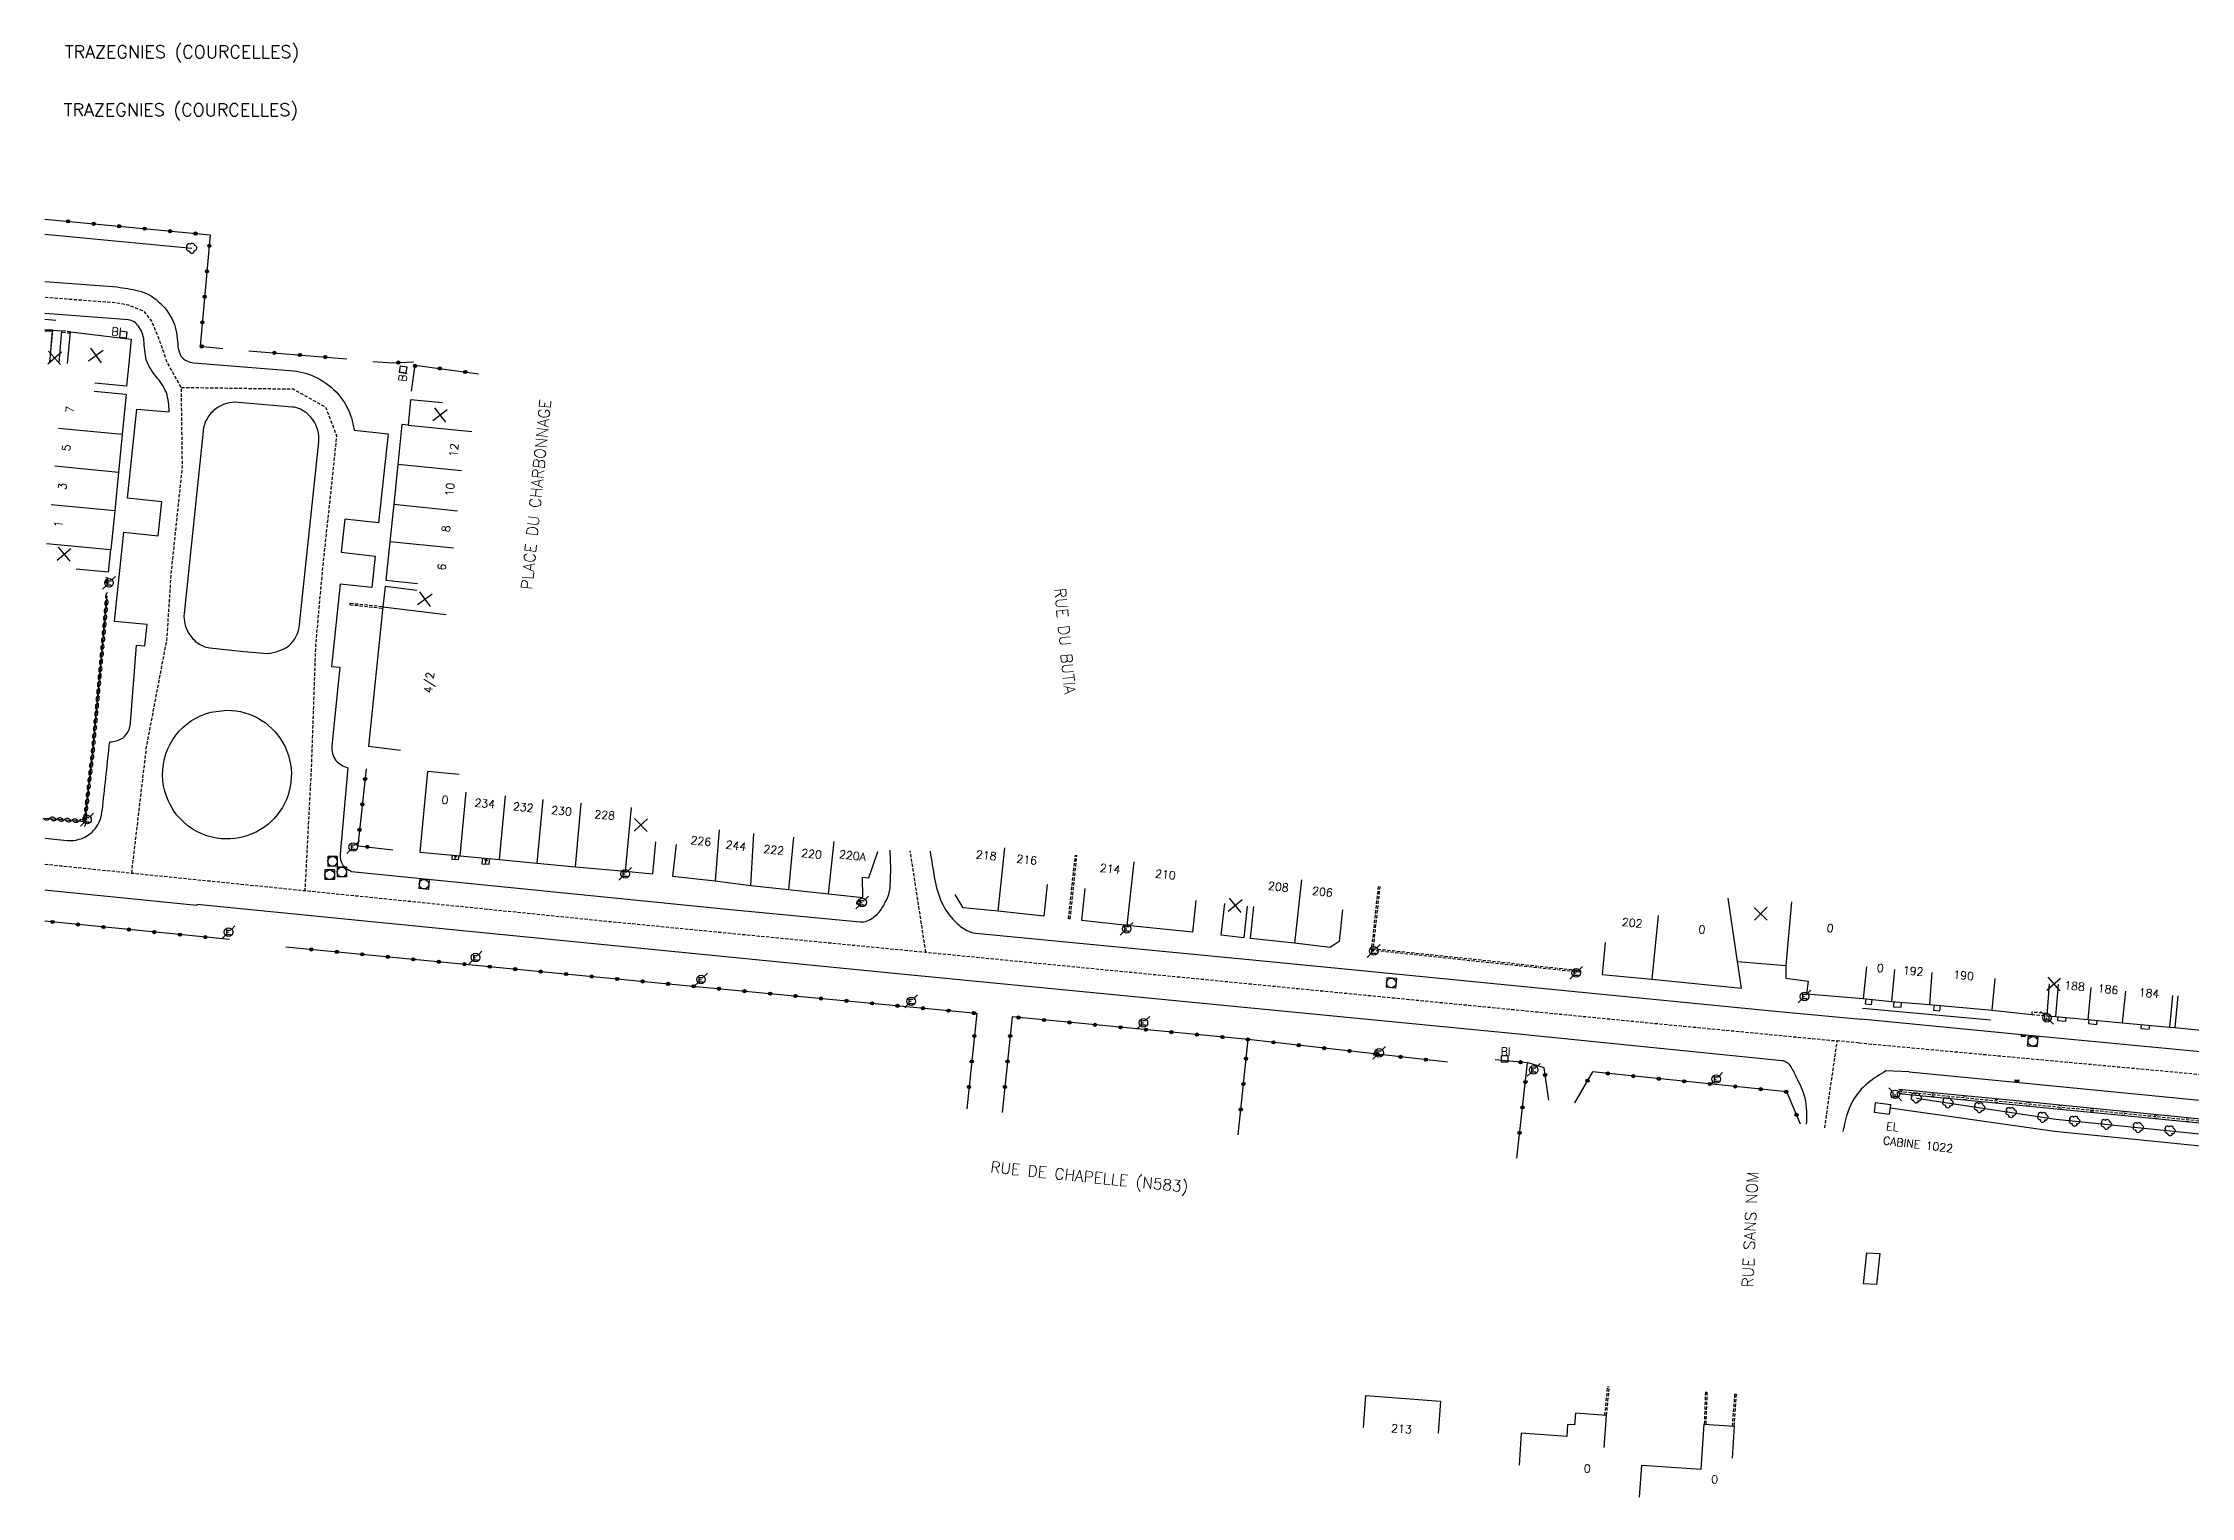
# Model space of a CAD drawing. Extents: x 146000 to 147001, y 128004 to 129000.
# Drawn here: x 145999.7 to 146335.3, y 128279.5 to 128506.8 of the extents above; entities that cross this region are included whole.
import ezdxf
from ezdxf.enums import TextEntityAlignment as Align

# ---------------------------------------------------------------- set-up
doc = ezdxf.new("R2010")
doc.units = 0
doc.header["$MEASUREMENT"] = 0
doc.linetypes.add('DASHED', pattern=[0.75, 0.5, -0.25])
doc.layers.get('0').update_dxf_attribs({"linetype": 'CONTINUOUS'})
for name, color, linetype in [('W0001', 6, 'DASHED'), ('W0008', 7, 'CONTINUOUS'), ('W0100', 7, 'CONTINUOUS'), ('W0112', 1, 'DASHED'), ('W0211', 2, 'CONTINUOUS'), ('W0220', 5, 'DASHED'), ('W0300', 7, 'CONTINUOUS'), ('W0302', 3, 'CONTINUOUS'), ('W0310', 3, 'CONTINUOUS'), ('W0322', 7, 'CONTINUOUS'), ('W0334', 7, 'CONTINUOUS'), ('W0400', 7, 'CONTINUOUS'), ('W0420', 7, 'CONTINUOUS'), ('W0471', 7, 'CONTINUOUS'), ('W0980', 7, 'CONTINUOUS'), ('W0984', 7, 'CONTINUOUS'), ('W0989', 7, 'CONTINUOUS'), ('W0991', 7, 'CONTINUOUS'), ('W1102', 7, 'CONTINUOUS')]:
    doc.layers.add(name, color=color, linetype=linetype)
doc.styles.get("Standard").update_dxf_attribs({"font": 'romans.shx', "width": 0.85})

# ---------------------------------------------------------------- blocks, each defined once
blk = doc.blocks.new('t991o')
at = {"color": 0, "linetype": 'Continuous'}
for p, q in [((-1, 1), (1, -1)), ((-1, -1), (1, 1))]:
    blk.add_line(p, q, dxfattribs=at)
blk = doc.blocks.new('T300')
for p, q in [((-0.8, 0.51), (-0.86, 0.34)), ((-0.86, 0.34), (-0.86, 0.17)), ((-0.86, 0.17), (-0.74, 0.06)), ((-0.69, 0.63), (-0.8, 0.51)), ((-0.8, -0.06), (-0.74, 0.06)), ((-0.74, 0.06), (-0.69, 0.11)), ((-0.57, 0.69), (-0.69, 0.63)), ((-0.46, 0.69), (-0.57, 0.69)), ((-0.29, 0.63), (-0.46, 0.69)), ((-0.29, 0.63), (-0.17, 0.74)), ((-0.23, 0.57), (-0.29, 0.63)), ((-0.17, 0.74), (-0.06, 0.8)), ((-0.06, 0.8), (0.06, 0.8)), ((0.06, 0.8), (0.23, 0.74)), ((0.23, 0.74), (0.34, 0.63)), ((0.34, 0.63), (0.4, 0.51)), ((0.46, 0.46), (0.34, 0.46)), ((0.4, 0.51), (0.4, 0.46)), ((0.57, 0.4), (0.46, 0.46)), ((0.57, 0.4), (0.69, 0.29)), ((0.69, 0.29), (0.74, 0.17)), ((0.74, 0.06), (0.69, -0.17)), ((0.74, 0.17), (0.74, 0.06)), ((-0.8, -0.17), (-0.8, -0.06)), ((-0.8, -0.23), (-0.8, -0.17)), ((-0.74, -0.34), (-0.8, -0.23)), ((-0.69, -0.4), (-0.74, -0.34)), ((-0.51, -0.46), (-0.69, -0.4)), ((-0.4, -0.46), (-0.51, -0.46)), ((-0.4, -0.46), (-0.34, -0.46)), ((-0.34, -0.46), (-0.34, -0.4)), ((-0.34, -0.51), (-0.34, -0.46)), ((-0.29, -0.63), (-0.34, -0.51)), ((-0.17, -0.74), (-0.29, -0.63)), ((-0.06, -0.8), (-0.17, -0.74)), ((0.06, -0.8), (-0.06, -0.8)), ((0.17, -0.74), (0.06, -0.8)), ((0.23, -0.69), (0.17, -0.74)), ((0.29, -0.46), (0.23, -0.46)), ((0.29, -0.63), (0.23, -0.69)), ((0.46, -0.4), (0.29, -0.46)), ((0.34, -0.51), (0.29, -0.63)), ((0.34, -0.51), (0.34, -0.46)), ((0.57, -0.34), (0.46, -0.4)), ((0.63, -0.29), (0.57, -0.34)), ((0.69, -0.17), (0.63, -0.29))]:
    blk.add_line(p, q)
blk = doc.blocks.new('t220o')
at = {"color": 0, "linetype": 'Continuous'}
for p, q in [((-0.25, 0.25), (0.25, 0.25)), ((-0.25, -0.25), (0.25, -0.25))]:
    blk.add_line(p, q, dxfattribs=at)
blk = doc.blocks.new('T400')
for p, q in [((-0.15, 0.3), (0.15, 0.3)), ((-0.15, -0.25), (-0.15, 0.3)), ((-0.15, 0.15), (0.15, 0.15)), ((-0.15, 0), (0.15, 0)), ((0.15, 0.3), (0.15, -0.25)), ((-0.15, -0.15), (0.15, -0.15)), ((-0.15, -0.25), (-0.15, -0.3)), ((-0.15, -0.3), (0.15, -0.3)), ((0.15, -0.3), (0.15, -0.25))]:
    blk.add_line(p, q)
blk = doc.blocks.new('T420')
for p, q in [((0.75, 0.75), (-0.75, 0.75)), ((-0.75, 0.75), (-0.75, -0.75)), ((0.75, 0.75), (0.75, -0.75)), ((0.75, -0.75), (-0.75, -0.75))]:
    blk.add_line(p, q)
blk.add_ellipse((0, 0), major_axis=(-0.53, 0.53), ratio=1, start_param=3.926991, end_param=10.210176)
blk = doc.blocks.new('T471')
for p, q in [((-0.333334, 0.333334), (-0.333334, -0.333334)), ((-0.333334, 0.333334), (0.333334, 0.333334)), ((-0.333334, 0), (0, 0)), ((0.500001, 0.500001), (1.000002, 1.000002)), ((-0.500001, -0.500001), (-1.000002, -1.000002)), ((-0.333334, -0.333334), (0.333334, -0.333334))]:
    blk.add_line(p, q)
blk.add_ellipse((0, 0), major_axis=(0.471405, 0.471405), ratio=1, start_param=5.4977871438, end_param=11.780972451)
blk = doc.blocks.new('t112o')
at = {"color": 0, "linetype": 'Continuous'}
for p, q in [((-0.5, 0.5), (0.5, 0.5)), ((-0.5, -0.5), (-0.5, 0.5)), ((0.5, 0.5), (0.5, -0.5)), ((0.5, -0.5), (-0.5, -0.5))]:
    blk.add_line(p, q, dxfattribs=at)
blk = doc.blocks.new('t322o')
at = {"color": 0, "linetype": 'Continuous'}
for radius in [0.25, 0.15]:
    blk.add_circle((0, 0), radius, dxfattribs=at)
blk = doc.blocks.new('t310o')
at = {"color": 0, "linetype": 'Continuous'}
for centre, start, end in [((-0.5, 0.38), 216.8699, 323.1304), ((0.5, -0.37), 36.8699, 143.1303)]:
    blk.add_arc(centre, 0.625, start, end, dxfattribs=at)

msp = doc.modelspace()

# ---------------------------------------------------------------- linework, layer by layer
at = {"layer": 'W0001'}
for p, q in [((146137.65, 128364.7), (146135.21, 128380.55)), ((146283.45, 128350.52), (146280.05, 128350.83))]:
    msp.add_line(p, q, dxfattribs=at)
at = {"layer": 'W0001', "flags": 128}
for points in [[(146013.57, 128377.07), (146014.73, 128386.92), (146015.9, 128396.85), (146019.07, 128413.55), (146019.74, 128423.69), (146021.49, 128440.63), (146021.33, 128452.98), (146020.15, 128454.98), (146019.08, 128456.99), (146018.04, 128460.05), (146016.76, 128463.23), (146015.54, 128464.83), (146013.06, 128465.83), (146011.19, 128466.17), (146000, 128467.03)], [(146021.33, 128452.98), (146038.77, 128452.73), (146043.87, 128449.9), (146045.57, 128445.38), (146043.32, 128424.13), (146042.28, 128412.62), (146041.65, 128394.17), (146040.62, 128374.33), (146040.62, 128374.33)], [(146000, 128378.47), (146002.47, 128378.2), (146013.57, 128377.07), (146040.62, 128374.33), (146088.02, 128369.52), (146137.65, 128364.7), (146250.03, 128353.72), (146280.05, 128350.83), (146280.05, 128350.83)], [(146278.11, 128337.22), (146278.74, 128341.68), (146280.05, 128350.83), (146280.05, 128350.83)], [(146283.45, 128350.52), (146386.79, 128340.99)]]:
    msp.add_lwpolyline(points, dxfattribs=at)
at = {"layer": 'W0008', "flags": 128}
for points in [[(146000, 128469.54), (146011.32, 128468.68), (146011.69, 128468.6, -0.0233), (146015.06, 128467.99, -0.1148), (146018.05, 128466.11, -0.1176), (146020.23, 128462.82, -0.0648), (146020.79, 128459.3, 0.11), (146021.32, 128457.79, 0.2039), (146023.26, 128456.83), (146038.85, 128455.56, -0.0979), (146042.52, 128454.46, -0.096), (146045.86, 128451.88, -0.104), (146047.89, 128448.24, -0.0271), (146048.33, 128446.28), (146053.66, 128445.71), (146052.15, 128431.83), (146046.85, 128432.37), (146046.31, 128427.21), (146051.62, 128426.62), (146051.08, 128421.69), (146046.15, 128422.22), (146044.76, 128409.36), (146046.07, 128409.23), (146044.83, 128396.93, 0.1923), (146045.47, 128394.66, 0.1173), (146047.33, 128393.51), (146046.14, 128380.02, 0.1739), (146046.57, 128378.32, 0.1086), (146047.92, 128377.3), (146107.12, 128371.39), (146127.37, 128369.42, 0.1779), (146129.44, 128370.12, 0.0783), (146130.55, 128371.21, 0.0459), (146131.4, 128372.69, 0.1033), (146132.07, 128374.77), (146132.18, 128377.65), (146132.1, 128380.63), (146132.1, 128380.63)], [(146000, 128382.54), (146003.49, 128382.17, 0.1889), (146007.04, 128383.18, 0.1528), (146008.72, 128385.64, 0.0475), (146009.04, 128387.5, 0.0005), (146010.13, 128397.58, 0.1204), (146012.17, 128398.17, 0.21), (146013.39, 128400.52), (146014.34, 128412.67), (146015.63, 128412.57), (146015.97, 128415.93), (146010.88, 128416.4), (146012.33, 128430.37), (146017.72, 128429.77), (146018.27, 128435.1), (146012.93, 128435.64), (146014.39, 128449.57), (146019.4, 128449.14, 0.08), (146018.98, 128452.16, 0.0733), (146017.37, 128454.68, -0.0905), (146015.84, 128457.28, -0.0365), (146015.48, 128460.34, 0.1307), (146014.64, 128462.53, 0.211), (146013.03, 128463.55), (146011.05, 128463.67), (146000, 128464.54)], [(146031.08, 128411.72), (146034.82, 128411.37, 0.1192), (146038.11, 128412.58, 0.1904), (146039.8, 128415.89), (146042.8, 128444.49, 0.1798), (146041.88, 128447.91, 0.0966), (146040.47, 128449.26, 0.1203), (146038.69, 128449.9), (146030.2, 128450.64, 0.1825), (146026.71, 128449.63, 0.1004), (146025.35, 128448.08, 0.1041), (146024.71, 128446.15), (146021.75, 128417.61, 0.1655), (146022.51, 128414.52, 0.0964), (146023.91, 128413, 0.132), (146025.75, 128412.26), (146031.08, 128411.72), (146031.08, 128411.72)], [(146026.13, 128382.67, -0.7812), (146025.94, 128402.23), (146028.45, 128402.52), (146028.45, 128402.52)], [(146028.45, 128402.52, -1.1241), (146026.13, 128382.67), (146026.13, 128382.67)], [(146138.32, 128380.47, 0.0108), (146139.02, 128376.24, 0.0612), (146140.15, 128372.43, 0.0836), (146142.17, 128369.54, 0.077), (146143.97, 128368.14, 0.0983), (146145.44, 128367.66), (146188.68, 128363.48), (146209.45, 128361.49), (146270.34, 128355.5), (146283.81, 128354.21), (146283.81, 128354.21)], [(146275.27, 128337.79, 0.0713), (146275.04, 128341.94, 0.0443), (146273.74, 128345.01, 0.0404), (146272.83, 128346.78, 0.2273), (146271.44, 128347.74), (146229.73, 128351.94), (146132.71, 128361.36), (146068.93, 128367.65), (146047.9, 128369.78), (146023.77, 128372.14), (146023.75, 128371.99), (146001.45, 128374.23), (146000, 128374.38)], [(146291.29, 128345.98), (146287.62, 128346.13, 0.0347), (146284.83, 128344.22, 0.091), (146282.44, 128341.42, 0.0761), (146280.95, 128336.66), (146280.95, 128336.66)]]:
    msp.add_lwpolyline(points, format="xyb", dxfattribs=at)
at = {"layer": 'W0008'}
for points in [[(146345.58, 128348.27), (146345.57, 128348.27), (146345.58, 128348.27), (146309.46, 128351.74), (146283.81, 128354.21)], [(146291.29, 128345.98), (146308.48, 128344.35), (146343.6, 128340.89), (146356.44, 128339.82), (146386.43, 128336.99)]]:
    msp.add_lwpolyline(points, dxfattribs=at)
at = {"layer": 'W0100'}
for p, q in [((146064.18, 128379.83), (146064.02, 128379.56)), ((146064.12, 128379.21), (146064.18, 128379.83)), ((146064.18, 128379.83), (146064.28, 128379.53)), ((146068.95, 128379.38), (146068.71, 128379.04)), ((146068.86, 128378.48), (146068.95, 128379.38)), ((146068.95, 128379.38), (146069.12, 128379))]:
    msp.add_line(p, q, dxfattribs=at)
at = {"layer": 'W0100', "flags": 128}
for points in [[(146000, 128461.83), (146001.14, 128461.82), (146000.73, 128456.84), (146000.73, 128456.84)], [(146000.8, 128456.94), (146001.25, 128461.93), (146002.6, 128461.81), (146002.19, 128456.83), (146002.19, 128456.83)], [(146003.53, 128456.7), (146004, 128461.68), (146013.46, 128460.49), (146013.17, 128457.21), (146012.77, 128453.17), (146007.79, 128453.64), (146007.79, 128453.64)], [(146007.71, 128452.38), (146012.68, 128451.9), (146012.1, 128445.59), (146011.5, 128439.74), (146010.92, 128433.67), (146010.33, 128427.62), (146010.23, 128427.63), (146009.88, 128424.1), (146004.91, 128424.58), (146004.91, 128424.58)], [(146062.11, 128450.55), (146057.14, 128451.05), (146056.74, 128447.09), (146055.78, 128447.19), (146055.13, 128440.94), (146054.53, 128434.7), (146053.91, 128428.85), (146053.25, 128422.84), (146058.23, 128422.34), (146058.23, 128422.34)], [(146058.13, 128421.24), (146053.16, 128421.84), (146052.79, 128418.7), (146050.58, 128396.89), (146055.54, 128396.29), (146055.54, 128396.29)], [(146064.73, 128392.49), (146059.76, 128392.96), (146058.57, 128380.35), (146064.9, 128379.76), (146070.99, 128379.18), (146076.88, 128378.61), (146082.91, 128378.02), (146090.68, 128377.34), (146095, 128376.96), (146095.46, 128381.93), (146095.46, 128381.93)], [(146098.62, 128381.52), (146098.05, 128376.56), (146104.75, 128375.84), (146110.29, 128375.13), (146116.2, 128374.48), (146122.46, 128373.82), (146127.8, 128373.22), (146127.75, 128376.42), (146128.74, 128376.31), (146130.13, 128380.45), (146130.13, 128380.45)], [(146156.61, 128375.29), (146156.08, 128370.32), (146148.95, 128371.09), (146143.48, 128371.65), (146142.24, 128373.73), (146142.24, 128373.73)], [(146179.86, 128372.79), (146179.32, 128367.82), (146169.13, 128368.88), (146162.03, 128369.67), (146162.56, 128374.64), (146162.56, 128374.64)], [(146187.85, 128371.91), (146187.32, 128366.93), (146183.81, 128367.34), (146184.34, 128372.31), (146184.34, 128372.31)], [(146202.77, 128371.33), (146202.21, 128366.37), (146200.83, 128365.45), (146195.24, 128366.09), (146188.35, 128366.86), (146188.91, 128371.83), (146188.91, 128371.83)], [(146243.8, 128366.19), (146243.32, 128361.21), (146251.09, 128360.46), (146265.11, 128359.09), (146264.48, 128363.25), (146272.04, 128362.6), (146272.01, 128360.62), (146275.51, 128360.17), (146275.25, 128358.18), (146284.12, 128357.44), (146284.12, 128357.44)], [(146284.17, 128312.86), (146284.68, 128317.71), (146286.69, 128317.59), (146286.18, 128312.73), (146284.17, 128312.86), (146284.17, 128312.86)], [(146206.02, 128290.4), (146206.39, 128295.38), (146218.05, 128294.51), (146217.68, 128289.52), (146217.68, 128289.52)], [(146243.66, 128287.3), (146244.01, 128292.29), (146239.15, 128292.63), (146239.02, 128290.81), (146237.92, 128290.89), (146237.78, 128289), (146230.68, 128289.5), (146230.33, 128284.51), (146230.33, 128284.51)], [(146249.15, 128279.53), (146249.5, 128284.52), (146258.78, 128283.88), (146259.27, 128290.94), (146263.96, 128290.61), (146263.61, 128285.62), (146263.61, 128285.62)]]:
    msp.add_lwpolyline(points, dxfattribs=at)
at = {"layer": 'W0100'}
for points in [[(146063.65, 128379.88), (146063.59, 128379.26), (146064.65, 128379.16), (146064.71, 128379.78)], [(146068.38, 128379.43), (146068.29, 128378.53), (146069.44, 128378.44), (146069.52, 128379.32)], [(146333.28, 128357.88), (146332.79, 128352.91), (146339.98, 128352.2), (146346.78, 128351.56), (146347.86, 128352.54), (146348.62, 128366.99), (146343.63, 128367.25)], [(146284.61, 128362.41), (146284.12, 128357.44), (146288.52, 128357.01), (146294.45, 128356.54), (146304.26, 128355.63), (146304.71, 128360.61)], [(146313.19, 128359.75), (146312.8, 128354.77), (146314.17, 128354.66), (146319.21, 128354.2), (146324.57, 128353.66), (146332.04, 128352.96), (146332.51, 128357.93)]]:
    msp.add_lwpolyline(points, dxfattribs=at)
for points in [[(146126.85, 128372.63), (146126.84, 128372.28), (146127.41, 128372.26), (146127.42, 128372.61)], [(146288.42, 128340.85), (146285.99, 128341.14), (146285.81, 128339.68), (146288.24, 128339.39)]]:
    msp.add_lwpolyline(points, close=True, dxfattribs=at)
at = {"layer": 'W0112'}
for p, q in [((146003.98, 128461.43), (146002.58, 128461.56)), ((146004, 128461.68), (146002.6, 128461.81)), ((146009.54, 128422.41), (146009.59, 128423.24)), ((146009.59, 128423.24), (146009.84, 128423.23)), ((146009.79, 128422.4), (146009.84, 128423.23)), ((146009.79, 128422.4), (146009.54, 128422.41)), ((146047.69, 128419), (146047.71, 128419.25)), ((146047.71, 128419.25), (146052.79, 128418.72)), ((146047.69, 128419), (146052.76, 128418.47)), ((146159.95, 128369.92), (146161.01, 128379.87)), ((146160.2, 128369.9), (146161.26, 128379.84)), ((146208.33, 128374.99), (146207.25, 128365.05)), ((146208.58, 128374.97), (146207.52, 128365.27)), ((146160.2, 128369.9), (146159.95, 128369.92)), ((146207.25, 128365.05), (146239.92, 128361.6)), ((146207.52, 128365.27), (146239.94, 128361.84)), ((146239.94, 128361.84), (146239.92, 128361.6)), ((146243.76, 128292.31), (146244.18, 128296.75)), ((146244.01, 128292.29), (146244.43, 128296.73)), ((146244.43, 128296.73), (146244.18, 128296.75)), ((146259.45, 128295.94), (146259.27, 128290.94)), ((146259.45, 128295.94), (146259.7, 128295.93)), ((146259.7, 128295.93), (146259.51, 128290.92)), ((146263.71, 128290.63), (146264.06, 128295.59)), ((146263.96, 128290.61), (146264.31, 128295.57)), ((146264.31, 128295.57), (146264.06, 128295.59))]:
    msp.add_line(p, q, dxfattribs=at)
msp.add_lwpolyline([(146312.83, 128355.13), (146310.48, 128355.31), (146310.45, 128354.95), (146312.8, 128354.77)], dxfattribs=at)
at = {"layer": 'W0211'}
msp.add_line((146001.73, 128463.43), (146000, 128463.57), dxfattribs=at)
msp.add_lwpolyline([(146385.44, 128325.91), (146341.53, 128333.89), (146314, 128336.67), (146288.36, 128340.33)], dxfattribs=at)
at = {"layer": 'W0220'}
msp.add_lwpolyline([(146289.68, 128342.96), (146306.95, 128341.27), (146347.85, 128337.25), (146386.12, 128333.45)], dxfattribs=at)
at = {"layer": 'W0302'}
msp.add_line((146000, 128476.91), (146022.97, 128474.72), dxfattribs=at)
msp.add_lwpolyline([(146292.44, 128341.89), (146314.19, 128338.58), (146341.76, 128335.8), (146385.97, 128331.88)], dxfattribs=at)
at = {"layer": 'W0310', "flags": 128}
msp.add_lwpolyline([(146000, 128385.63), (146006.23, 128385.13), (146007.51, 128396.16), (146009.73, 128420.4), (146009.73, 128420.4)], dxfattribs=at)
at = {"layer": 'W0322'}
for p, q in [((146001.21, 128461.93), (146000, 128461.99)), ((146031.86, 128458.71), (146047.17, 128457.43)), ((146028.85, 128366.66), (146000, 128369.54)), ((146186.44, 128336.14), (146187.99, 128351.06)), ((146231.67, 128347.39), (146226.59, 128347.89)), ((146229.97, 128332.49), (146231.67, 128347.39))]:
    msp.add_line(p, q, dxfattribs=at)
at = {"layer": 'W0322', "flags": 128}
for points in [[(146000, 128479.28), (146025.84, 128476.8), (146024.27, 128459.41), (146027.78, 128459.03), (146027.78, 128459.03)], [(146051.23, 128457.02), (146054.39, 128456.82), (146057.59, 128456.97), (146057.59, 128456.97)], [(146057.3, 128452.38), (146057.85, 128456.46), (146067.76, 128455.11), (146067.76, 128455.11)], [(146050.21, 128393.38), (146048.89, 128381.32), (146054.35, 128380.72), (146054.35, 128380.72)], [(146037.66, 128365.51), (146102.86, 128359.21), (146145.6, 128355.14), (146144.05, 128340.22), (146144.05, 128340.22)], [(146219.16, 128347.5), (146187.99, 128351.06), (146151.14, 128354.57), (146149.59, 128339.65), (146149.59, 128339.65)], [(146234.97, 128341.55), (146234.26, 128346.6), (146231.77, 128347.41), (146231.77, 128347.41)], [(146274.31, 128337.81), (146272.17, 128342.87), (146241.81, 128345.97), (146239.02, 128341.14), (146239.02, 128341.14)]]:
    msp.add_lwpolyline(points, dxfattribs=at)
at = {"layer": 'W0334'}
for points in [[(146283.98, 128355.93), (146304, 128354.14)], [(146284.51, 128357.4), (146284.43, 128356.61), (146285.42, 128356.52), (146285.49, 128357.3)], [(146288.91, 128356.97), (146288.85, 128356.18), (146290.05, 128356.09), (146290.11, 128356.88)], [(146295.19, 128356.47), (146295.11, 128355.66), (146296.09, 128355.53), (146296.17, 128356.38)], [(146304.26, 128355.63), (146310.45, 128354.95)], [(146314.54, 128354.62), (146314.49, 128354.02), (146315.76, 128353.91), (146315.82, 128354.51)], [(146319.38, 128354.18), (146319.31, 128353.56), (146320.62, 128353.42), (146320.69, 128354.05)], [(146327.54, 128353.38), (146327.48, 128352.77), (146328.81, 128352.64), (146328.87, 128353.25)], [(146332.04, 128352.96), (146332.79, 128352.91)], [(146289.68, 128343.29), (146306.98, 128341.6), (146347.88, 128337.57), (146386.15, 128333.78)], [(146289.68, 128342.63), (146306.91, 128340.95), (146347.81, 128336.92), (146386.09, 128333.12)]]:
    msp.add_lwpolyline(points, dxfattribs=at)
at = {"layer": 'W1102'}
for p, q in [((146012.1, 128445.59), (146002.15, 128446.55)), ((146056.74, 128447.09), (146066.69, 128446.09)), ((146001.55, 128440.7), (146011.5, 128439.74)), ((146065.08, 128439.94), (146055.13, 128440.94)), ((146010.92, 128433.67), (146000.97, 128434.63)), ((146054.53, 128434.7), (146064.48, 128433.7)), ((146000.27, 128428.59), (146010.23, 128427.63)), ((146063.86, 128427.85), (146053.91, 128428.85)), ((146052.79, 128418.7), (146062.71, 128417.5)), ((146064.9, 128379.76), (146065.84, 128389.72)), ((146071.93, 128389.14), (146070.99, 128379.18)), ((146077.8, 128388.57), (146076.88, 128378.61)), ((146082.91, 128378.02), (146083.82, 128387.98)), ((146091.59, 128387.3), (146090.68, 128377.34)), ((146105.35, 128383.83), (146104.75, 128375.84)), ((146110.29, 128375.13), (146110.75, 128383.23)), ((146116.99, 128382.68), (146116.2, 128374.48)), ((146122.46, 128373.82), (146123.35, 128381.98)), ((146148.95, 128371.09), (146150, 128381.03)), ((146169.13, 128368.88), (146170.19, 128378.82)), ((146196.36, 128376.02), (146195.24, 128366.09)), ((146264.48, 128363.25), (146262.99, 128373.14)), ((146272.9, 128372.56), (146272.04, 128362.6)), ((146252.05, 128370.41), (146251.09, 128360.46)), ((146289, 128361.98), (146288.52, 128357.01)), ((146294.84, 128361.52), (146294.45, 128356.54)), ((146314.56, 128359.64), (146314.17, 128354.66)), ((146319.66, 128359.17), (146319.21, 128354.2)), ((146325.07, 128358.63), (146324.57, 128353.66))]:
    msp.add_line(p, q, dxfattribs=at)

# ---------------------------------------------------------------- block references
at = {"layer": 'W0112'}
for p, rotation in [((146012.26, 128461.24), 353.5892000000001), ((146055.98, 128455.76), 81.8396)]:
    msp.add_blockref('t112o', p, dxfattribs=dict(at, rotation=rotation))
msp.add_blockref('t112o', (146228.1, 128348.03), dxfattribs=at)
at = {"layer": 'W0220'}
for p, rotation in [((146290.01, 128342.93), 354.432141619626), ((146294.98, 128342.44), 354.432141619626), ((146299.96, 128341.96), 354.432141619626), ((146304.94, 128341.47), 354.432141619626), ((146309.91, 128340.98), 354.375023012391), ((146314.89, 128340.49), 354.375023012391), ((146319.86, 128340), 354.375023012391), ((146324.84, 128339.51), 354.375023012391), ((146329.82, 128339.02), 354.375023012391), ((146334.79, 128338.53), 354.375023012391)]:
    msp.add_blockref('t220o', p, dxfattribs=dict(at, rotation=rotation))
at = {"layer": 'W0300'}
msp.add_blockref('T300', (146022.97, 128474.72), dxfattribs=at)
for p, rotation in [((146292.44, 128341.89), 351.365580000664), ((146297.39, 128341.14), 351.365580000664), ((146302.33, 128340.39), 351.365580000664), ((146307.27, 128339.63), 351.365580000664), ((146312.22, 128338.88), 351.365580000664), ((146317.18, 128338.28), 354.2259006700129), ((146322.15, 128337.78), 354.2259006700129), ((146327.13, 128337.28), 354.2259006700129), ((146332.1, 128336.77), 354.2259006700129)]:
    msp.add_blockref('T300', p, dxfattribs=dict(at, rotation=rotation))
at = {"layer": 'W0310'}
for p, rotation in [((146009.57, 128418.7), 84.76433469407112), ((146009.68, 128419.85), 84.76433469407112), ((146009.26, 128415.25), 84.76433469407112), ((146009.36, 128416.4), 84.76433469407112), ((146009.47, 128417.55), 84.76433469407112), ((146008.94, 128411.8), 84.76433469407112), ((146009.04, 128412.95), 84.76433469407112), ((146009.15, 128414.1), 84.76433469407112), ((146008.62, 128408.35), 84.76433469407112), ((146008.73, 128409.5), 84.76433469407112), ((146008.83, 128410.65), 84.76433469407112), ((146008.31, 128404.9), 84.76433469407112), ((146008.41, 128406.05), 84.76433469407112), ((146008.52, 128407.2), 84.76433469407112), ((146007.99, 128401.44), 84.76433469407112), ((146008.1, 128402.6), 84.76433469407112), ((146008.2, 128403.75), 84.76433469407112), ((146007.67, 128397.99), 84.76433469407112), ((146007.78, 128399.14), 84.76433469407112), ((146007.88, 128400.29), 84.76433469407112), ((146007.45, 128395.7), 83.40209417325934), ((146007.57, 128396.84), 84.76433469407112), ((146007.05, 128392.25), 83.40209417325934), ((146007.19, 128393.4), 83.40209417325934), ((146007.32, 128394.55), 83.40209417325934), ((146006.66, 128388.81), 83.40209417325934), ((146006.79, 128389.96), 83.40209417325934), ((146006.92, 128391.11), 83.40209417325934), ((146000.72, 128385.57), 355.3659093537383), ((146001.87, 128385.48), 355.3659093537383), ((146003.02, 128385.39), 355.3659093537383), ((146004.17, 128385.29), 355.3659093537383), ((146006.26, 128385.37), 83.40209417325934), ((146006.39, 128386.52), 83.40209417325934), ((146006.52, 128387.66), 83.40209417325934), ((146005.32, 128385.2), 355.3659093537383)]:
    msp.add_blockref('t310o', p, dxfattribs=dict(at, rotation=rotation))
at = {"layer": 'W0322'}
for p, rotation in [((146003.64, 128478.93), 354.5037459397853), ((146007.62, 128478.55), 354.5037459397853), ((146011.6, 128478.17), 354.5037459397853), ((146015.59, 128477.78), 354.5037459397853), ((146019.57, 128477.4), 354.5037459397853), ((146023.55, 128477.02), 354.5037459397853), ((146025.69, 128475.1), 264.8443124742689), ((146025.33, 128471.12), 264.8443124742689), ((146024.97, 128467.14), 264.8443124742689), ((146024.61, 128463.15), 264.8443124742689), ((146024.51, 128459.38), 353.7774283702661), ((146035.85, 128458.38), 355.2395490648756), ((146039.83, 128458.04), 355.2395490648756), ((146043.82, 128457.71), 355.2395490648756), ((146055.22, 128456.86), 2.677329352035598), ((146057.84, 128456.34), 82.26217729215979), ((146061.7, 128455.93), 352.2616707124488), ((146065.66, 128455.39), 352.2616707124488), ((146050.03, 128391.77), 263.7701427215952), ((146049.6, 128387.79), 263.7701427215952), ((146049.16, 128383.81), 263.7701427215952), ((146050.38, 128381.16), 353.6743223213935), ((146001.19, 128369.42), 174.3007573405652), ((146005.17, 128369.03), 174.3007573405652), ((146009.15, 128368.63), 174.3007573405652), ((146013.13, 128368.23), 174.3007573405652), ((146017.11, 128367.84), 174.3007573405652), ((146021.09, 128367.44), 174.3007573405652), ((146025.07, 128367.04), 174.3007573405652), ((146041.64, 128365.13), 354.4852715363783), ((146045.62, 128364.74), 354.4852715363783), ((146049.6, 128364.36), 354.4852715363783), ((146053.58, 128363.97), 354.4852715363783), ((146057.57, 128363.59), 354.4852715363783), ((146061.55, 128363.2), 354.4852715363783), ((146065.53, 128362.82), 354.4852715363783), ((146069.51, 128362.43), 354.4852715363783), ((146073.49, 128362.05), 354.4852715363783), ((146077.47, 128361.67), 354.4852715363783), ((146081.45, 128361.28), 354.4852715363783), ((146085.44, 128360.9), 354.4852715363783), ((146089.42, 128360.51), 354.4852715363783), ((146093.4, 128360.13), 354.4852715363783), ((146097.38, 128359.74), 354.4852715363783), ((146101.36, 128359.36), 354.4852715363783), ((146105.34, 128358.98), 354.5488303844562), ((146109.33, 128358.6), 354.5488303844562), ((146113.31, 128358.22), 354.5488303844562), ((146117.29, 128357.84), 354.5488303844562), ((146121.27, 128357.46), 354.5488303844562), ((146125.25, 128357.08), 354.5488303844562), ((146129.24, 128356.7), 354.5488303844562), ((146133.22, 128356.32), 354.5488303844562), ((146137.2, 128355.94), 354.5488303844562), ((146141.18, 128355.56), 354.5488303844562), ((146145.16, 128355.18), 354.5488303844562), ((146152.14, 128354.48), 174.5532696525445), ((146156.12, 128354.1), 174.5532696525445), ((146160.1, 128353.72), 174.5532696525445), ((146164.08, 128353.34), 174.5532696525445), ((146168.06, 128352.96), 174.5532696525445), ((146172.04, 128352.58), 174.5532696525445), ((146176.03, 128352.2), 174.5532696525445), ((146180.01, 128351.82), 174.5532696525445), ((146145.23, 128351.59), 264.0665290288889), ((146150.83, 128351.59), 264.0665290288831), ((146183.99, 128351.44), 174.5532696525445), ((146187.97, 128351.06), 174.5532696525445), ((146191.95, 128350.61), 173.4928787660185), ((146195.92, 128350.15), 173.4928787660185), ((146199.9, 128349.7), 173.4928787660185), ((146203.87, 128349.25), 173.4928787660185), ((146207.84, 128348.79), 173.4928787660185), ((146144.82, 128347.61), 264.0665290288889), ((146150.42, 128347.61), 264.0665290288831), ((146187.68, 128348.07), 84.06652902888885), ((146211.82, 128348.34), 173.4928787660185), ((146215.79, 128347.89), 173.4928787660185), ((146230.57, 128347.5), 174.3948968732778), ((146234.41, 128345.51), 98.05461388725372), ((146244.22, 128345.73), 174.1748663464079), ((146248.2, 128345.32), 174.1748663464079), ((146144.4, 128343.64), 264.0665290288889), ((146150, 128343.63), 264.0665290288831), ((146187.27, 128344.1), 84.06652902888885), ((146231.33, 128344.41), 83.49289525722259), ((146241.02, 128344.61), 239.9569215887376), ((146252.18, 128344.91), 174.1748663464079), ((146256.16, 128344.51), 174.1748663464079), ((146260.14, 128344.1), 174.1748663464079), ((146264.12, 128343.7), 174.1748663464079), ((146268.1, 128343.29), 174.1748663464079), ((146272.08, 128342.88), 174.1748663464079), ((146186.85, 128340.12), 84.06652902888885), ((146230.88, 128340.44), 83.49289525722259), ((146273.69, 128339.28), 112.9136100235283), ((146230.42, 128336.46), 83.49289525722259)]:
    msp.add_blockref('t322o', p, dxfattribs=dict(at, rotation=rotation))
at = {"layer": 'W0400'}
for p, rotation in [((146309.08, 128351.63), 264.521813192587), ((146308.15, 128344.57), 84.424693316323)]:
    msp.add_blockref('T400', p, dxfattribs=dict(at, rotation=rotation))
at = {"layer": 'W0420'}
for p in [(146044.94, 128378.91), (146044.5, 128376.8), (146046.4, 128377.24)]:
    msp.add_blockref('T420', p, dxfattribs=at)
for p, rotation in [((146059.24, 128375.32), 354.6023), ((146210.37, 128359.89), 354.6569), ((146310.62, 128350.75), 174.521813192587)]:
    msp.add_blockref('T420', p, dxfattribs=dict(at, rotation=rotation))
at = {"layer": 'W0471'}
for p in [(146010.02, 128422.43), (146006.59, 128385.42), (146048.18, 128381.14), (146090.66, 128376.93), (146127.69, 128372.45), (146028.69, 128367.82), (146169.03, 128368.36), (146207.63, 128364.89), (146067.28, 128363.86), (146239.25, 128361.46), (146102.52, 128360.42), (146274.95, 128357.78), (146135.35, 128357.02), (146171.64, 128353.67), (146208.47, 128348.96), (146232.62, 128346.31), (146261.14, 128344.87)]:
    msp.add_blockref('T471', p, dxfattribs=at)
at = {"layer": 'W0471', "rotation": 90}
for p in [(146312.82, 128354.45), (146289.11, 128342.48)]:
    msp.add_blockref('T471', p, dxfattribs=at)
at = {"layer": 'W0991'}
for p, rotation in [((146001.52, 128457.59), 86.70946614530735), ((146007.98, 128457.96), 351.1170919319235), ((146061.74, 128448.65), 352.4888850636757), ((146002.99, 128426.89), 354.6957096170384), ((146059.38, 128419.86), 351.1541680874998), ((146093.11, 128384.58), 88.3858215877793), ((146186, 128372.02), 84.07310585028577), ((146268.1, 128370.7), 270.9839049791772), ((146313.89, 128359.7), 356.0361983728409)]:
    msp.add_blockref('t991o', p, dxfattribs=dict(at, rotation=rotation))

# ---------------------------------------------------------------- texts
at = {"layer": 'W0980'}
for p in [(146021.42, 128505.29), (146021.25, 128496.22)]:
    msp.add_text('TRAZEGNIES (COURCELLES)', height=2, dxfattribs=at).set_placement(p, align=Align.MIDDLE)
at = {"layer": 'W0984'}
for s, rotation, p in [('BI', 355.054, (146011.19, 128461.7)), ('BI', 82.5563, (146055.92, 128454.64)), ('BI', 359.9895, (146228.24, 128349.17)), ('CABINE 1022', 353.4152, (146292.68, 128334.64)), ('EL', 353.4152, (146288.68, 128337.41))]:
    msp.add_text(s, height=1.25, rotation=rotation, dxfattribs=at).set_placement(p, align=Align.MIDDLE)
at = {"layer": 'W0989'}
for s, rotation, p in [('PLACE DU CHARBONNAGE', 84.3166, (146076.74, 128436.23)), ('RUE DU BUTIA', 275.4425, (146159.4, 128413.33)), ('RUE DE CHAPELLE (N583)', 354.173, (146163.19, 128329.45)), ('RUE SANS NOM', 87.3964, (146266.43, 128321.37))]:
    msp.add_text(s, height=1.75, rotation=rotation, dxfattribs=at).set_placement(p, align=Align.MIDDLE)
at = {"layer": 'W0991'}
for s, rotation, p in [('7', 84.7765, (146003.93, 128449.52)), ('5', 84.1058, (146003.35, 128443.53)), ('12', 84.0491, (146063.91, 128443.18)), ('3', 84.5252, (146002.75, 128437.51)), ('10', 84.5569, (146063.29, 128437.01)), ('1', 83.4549, (146002.13, 128431.61)), ('8', 83.9472, (146062.67, 128430.88)), ('6', 83.7235, (146062.03, 128424.91)), ('4/2', 84.2218, (146060.13, 128406.82)), ('0', 354.6769, (146062.52, 128388.52)), ('234', 354.5614, (146068.75, 128387.93)), ('232', 354.4848, (146074.75, 128387.36)), ('230', 354.3892, (146080.73, 128386.78)), ('228', 354.9787, (146087.48, 128386.15)), ('226', 353.9186, (146102.51, 128382.07)), ('244', 352.6646, (146107.99, 128381.34)), ('222', 353.6987, (146113.89, 128380.7)), ('220', 353.9871, (146119.79, 128380.07)), ('220A', 353.5977, (146126.19, 128379.8)), ('218', 354.0924, (146147.09, 128379.83)), ('216', 353.858, (146153.42, 128379.16)), ('214', 353.6254, (146166.46, 128377.73)), ('210', 353.8101, (146175.09, 128376.83)), ('208', 353.6122, (146192.74, 128374.92)), ('206', 353.4573, (146199.63, 128374.14)), ('202', 354.479, (146248.02, 128369.3)), ('0', 354.4349, (146258.92, 128368.24)), ('0', 354.0831, (146278.95, 128368.45)), ('0', 354.4345, (146286.78, 128362.2)), ('192', 355.4707, (146291.92, 128361.75)), ('190', 354.7432, (146299.8, 128361.07)), ('188', 354.7452, (146317.14, 128359.41)), ('186', 354.2637, (146322.37, 128358.9)), ('184', 354.6396, (146328.78, 128358.28)), ('213', 355.7121, (146211.97, 128290.19)), ('0', 355.9897, (146240.99, 128283.98)), ('0', 356.0304, (146260.9, 128282.3))]:
    msp.add_text(s, height=1.25, rotation=rotation, dxfattribs=at).set_placement(p, align=Align.MIDDLE)

doc.saveas('drawing.dxf')
